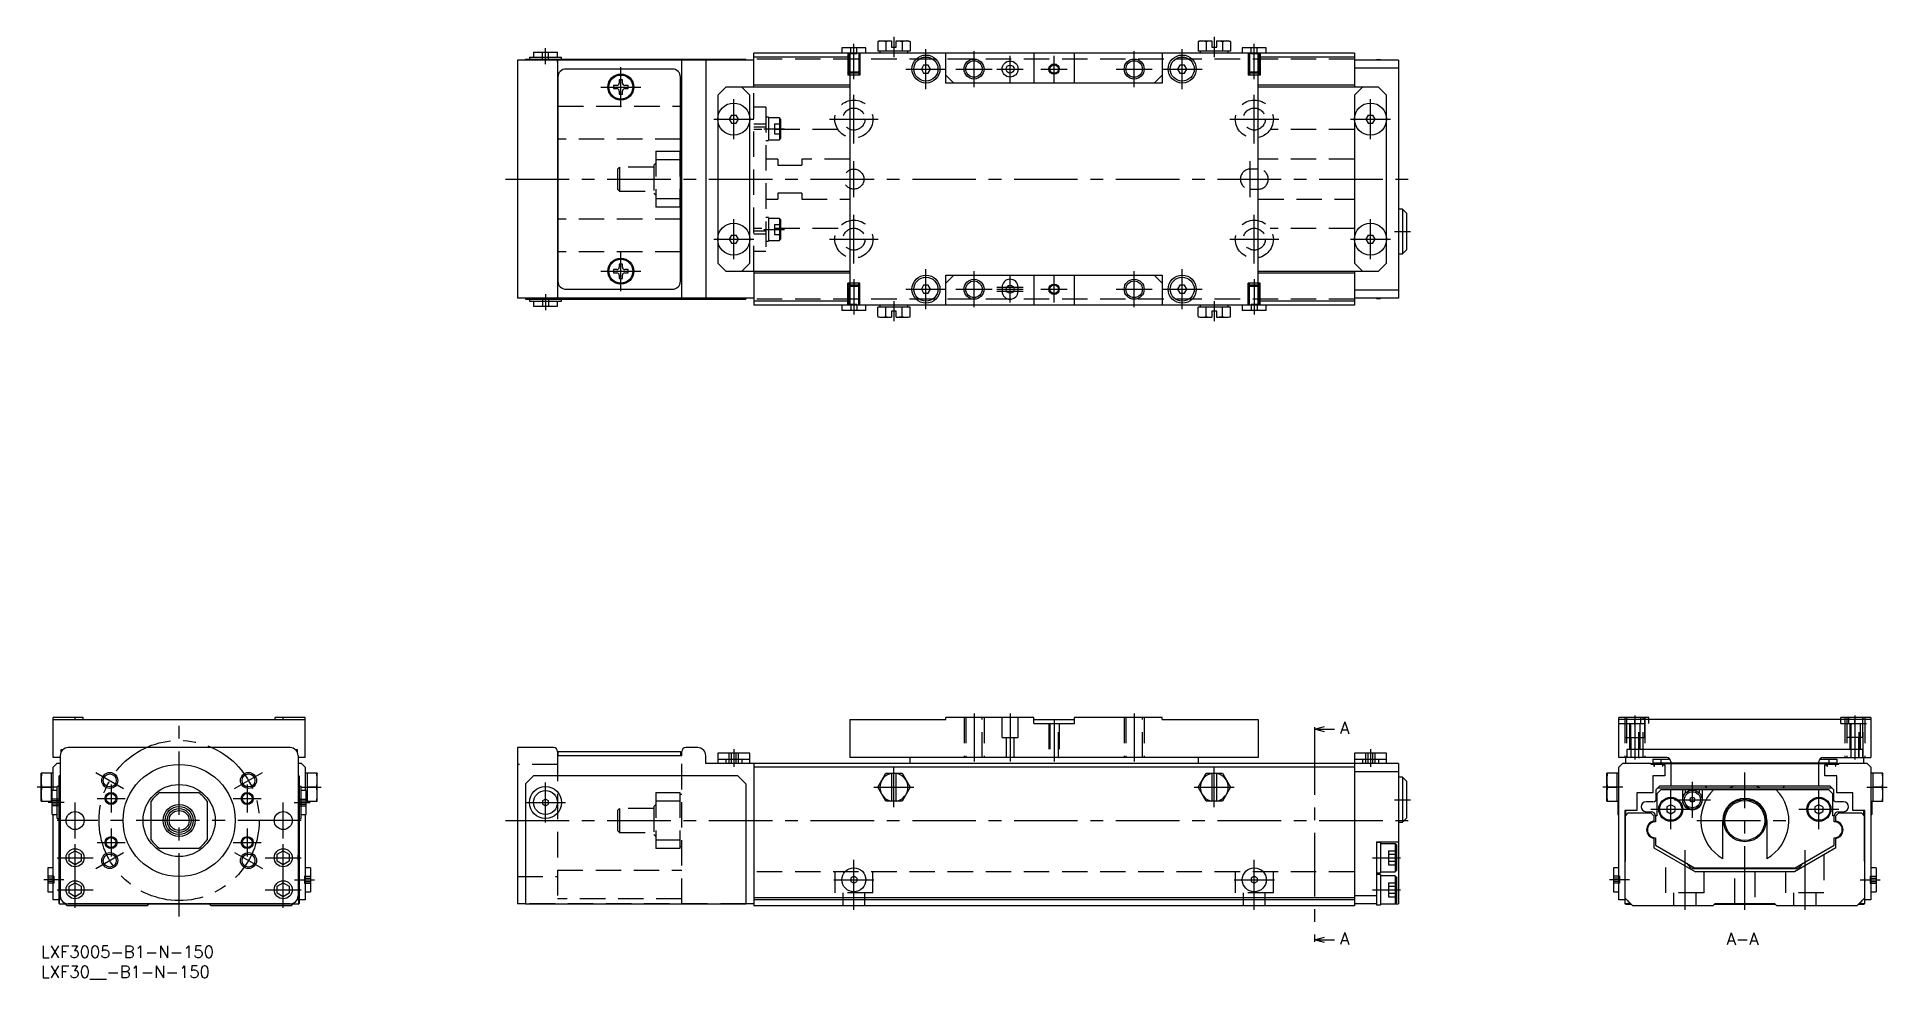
# Model space of a CAD drawing. Extents: x -1 to 461, y -8 to 227.
import ezdxf

# ---------------------------------------------------------------- set-up
doc = ezdxf.new("R2010")
doc.units = 0
doc.header["$LTSCALE"] = 0.5
doc.linetypes.add('CENTER', pattern=[50.8, 31.75, -6.35, 6.35, -6.35])
doc.linetypes.add('DASHED', pattern=[19.05, 12.7, -6.35])
for name, color, linetype in [('MSM_CENTER', 1, 'CENTER'), ('MSM_CONTINUOUS', 7, 'CONTINUOUS'), ('MSM_DASHED', 4, 'DASHED'), ('MSM_NARROW', 5, 'CONTINUOUS'), ('MSM_PART_NUMBER', 7, 'CONTINUOUS')]:
    doc.layers.add(name, color=color, linetype=linetype)
doc.styles.get("Standard").update_dxf_attribs({"font": 'txt.shx', "height": 1, "bigfont": 'bigfont.shx'})

# ---------------------------------------------------------------- blocks, each defined once
blk = doc.blocks.new('*U112')
at = {"layer": 'MSM_PART_NUMBER'}
blk.add_text('LXF3005-B1-N-150', height=3, dxfattribs=at).set_placement((0, -3))
blk = doc.blocks.new('*U113')
at = {"layer": 'MSM_PART_NUMBER'}
blk.add_text('LXF30__-B1-N-150', height=3, dxfattribs=at).set_placement((0, -8))

msp = doc.modelspace()

# ---------------------------------------------------------------- linework, layer by layer
at = {"layer": 'MSM_CENTER'}
for p, q in [((213, 227), (213, 222)), ((293, 227), (293, 222)), ((126, 220.2), (126, 224.25)), ((203, 216.5), (203, 225.31)), ((221, 214), (221, 224)), ((233, 214.5), (233, 223.5)), ((242, 215.7), (242, 222.3)), ((253, 215.7), (253, 222.3)), ((273, 214.5), (273, 223.5)), ((285, 214), (285, 224)), ((303, 216.5), (303, 225.31)), ((144.8, 209.5), (144.8, 219.5)), ((216, 219), (226, 219)), ((228.5, 219), (237.5, 219)), ((238.7, 219), (245.3, 219)), ((249.7, 219), (256.3, 219)), ((268.5, 219), (277.5, 219)), ((280, 219), (290, 219)), ((139.8, 214.5), (149.8, 214.5)), ((203, 200.41), (203, 212.59)), ((303, 200.41), (303, 212.59)), ((173, 201.5), (173, 211.5)), ((332, 201.5), (332, 211.5)), ((168, 206.5), (178, 206.5)), ((180.5, 204.06), (185.7, 204.06)), ((196.91, 206.5), (209.09, 206.5)), ((296.91, 206.5), (309.09, 206.5)), ((327, 206.5), (337, 206.5)), ((203, 187), (203, 196)), ((302, 187), (302, 196)), ((304, 187), (304, 196)), ((116, 191.5), (342, 191.5)), ((173, 171.5), (173, 181.5)), ((203, 170.41), (203, 182.59)), ((303, 170.41), (303, 182.59)), ((332, 171.5), (332, 181.5)), ((168, 176.5), (178, 176.5)), ((180.5, 178.94), (185.7, 178.94)), ((196.91, 176.5), (209.09, 176.5)), ((296.91, 176.5), (309.09, 176.5)), ((327, 176.5), (337, 176.5)), ((338, 178.4), (342, 178.4)), ((144.8, 163.5), (144.8, 173.5)), ((139.8, 168.5), (149.8, 168.5)), ((203, 166.5), (203, 157.69)), ((221, 159), (221, 169)), ((233, 159.5), (233, 168.5)), ((242, 160.7), (242, 167.3)), ((253, 160.7), (253, 167.3)), ((273, 159.5), (273, 168.5)), ((285, 159), (285, 169)), ((303, 166.5), (303, 157.69)), ((126, 162.8), (126, 158.75)), ((216, 164), (226, 164)), ((228.5, 164), (237.5, 164)), ((238.7, 164.5), (245.3, 164.5)), ((238.7, 164), (245.3, 164)), ((238.7, 163.5), (245.3, 163.5)), ((249.7, 164), (256.3, 164)), ((268.5, 164), (277.5, 164)), ((280, 164), (290, 164)), ((213, 161), (213, 156.01)), ((293, 161), (293, 156.01)), ((233, 58), (233, 46)), ((242, 58), (242, 46)), ((253, 56.5), (253, 46)), ((273, 58), (273, 46)), ((398, 57.5), (398, 46.5)), ((453, 57.5), (453, 46.5)), ((34.5, 7.3), (34.5, 55.3)), ((318, 53.6), (318, 2)), ((173, 49.1), (173, 44.7)), ((332, 49.1), (332, 44.7)), ((13.72, 43.3), (20.64, 39.3)), ((48.36, 39.3), (55.28, 43.3)), ((213, 34.6), (213, 44.6)), ((293, 34.6), (293, 44.6)), ((425.5, 9), (425.5, 43.3)), ((4, 39.6), (-1, 39.6)), ((17.5, 40.3), (17.5, 33.3)), ((51.5, 40.3), (51.5, 33.3)), ((65, 39.6), (70, 39.6)), ((126, 30.8), (126, 40.8)), ((208, 39.6), (218, 39.6)), ((288, 39.6), (298, 39.6)), ((395, 39.6), (390, 39.6)), ((407, 29.1), (407, 39.1)), ((412.4, 32), (412.4, 41)), ((444, 29.1), (444, 39.1)), ((456, 39.6), (461, 39.6)), ((5.75, 35.8), (1.75, 35.8)), ((8.5, 26.8), (8.5, 35.8)), ((14, 36.8), (21, 36.8)), ((48, 36.8), (55, 36.8)), ((60.5, 26.8), (60.5, 35.8)), ((63.25, 35.8), (67.25, 35.8)), ((121, 35.8), (131, 35.8)), ((338, 36.5), (342, 36.5)), ((402, 34.1), (412, 34.1)), ((407.9, 36.5), (416.9, 36.5)), ((439, 34.1), (449, 34.1)), ((65, 31.3), (4, 31.3)), ((17.5, 29.3), (17.5, 22.3)), ((51.5, 29.3), (51.5, 22.3)), ((116, 31.3), (342, 31.3)), ((413.5, 31.3), (437.5, 31.3)), ((8.5, 9.5), (8.5, 26.5)), ((13.72, 19.3), (20.64, 23.3)), ((14, 25.8), (21, 25.8)), ((48, 25.8), (55, 25.8)), ((48.36, 23.3), (55.28, 19.3)), ((60.5, 9.5), (60.5, 26.5)), ((410.5, 23.86), (410.5, 9)), ((440.5, 23.86), (440.5, 9)), ((4, 22), (13, 22)), ((56, 22), (65, 22)), ((203, 9), (203, 21.5)), ((303, 9), (303, 21.5)), ((332.5, 22), (339.5, 22)), ((5.7, 16.5), (0.7, 16.5)), ((4, 14), (13, 14)), ((56, 14), (65, 14)), ((63.3, 16.5), (68.3, 16.5)), ((198, 16.5), (208, 16.5)), ((298, 16.5), (308, 16.5)), ((332.5, 14), (339.5, 14)), ((396.7, 16.5), (391.7, 16.5)), ((454.3, 16.5), (459.3, 16.5))]:
    msp.add_line(p, q, dxfattribs=at)
msp.add_circle((34.5, 31.3), 20, dxfattribs=at)
at = {"layer": 'MSM_CONTINUOUS'}
for p, q in [((122, 221.95), (130, 221.95)), ((122, 221.95), (122, 221.45)), ((123, 223.25), (129, 223.25)), ((123, 223.25), (123, 221.95)), ((129, 221.95), (129, 223.25)), ((130, 221.45), (130, 221.95)), ((328, 223), (178, 223)), ((178, 214.5), (178, 223)), ((202, 222), (178, 222)), ((206, 224.3), (200, 224.3)), ((200, 224.3), (200, 223)), ((202, 223), (202, 160)), ((206, 223), (206, 224.3)), ((209.5, 226), (208.96, 225.85)), ((208.96, 225.85), (208.96, 223.5)), ((217.04, 223.5), (208.96, 223.5)), ((209.5, 226), (212.4, 226)), ((209.5, 223.5), (209.5, 223)), ((210.98, 225.85), (210.98, 223.5)), ((212.4, 226), (212.4, 224.5)), ((212.4, 224.5), (213.6, 224.5)), ((213.6, 226), (216.5, 226)), ((213.6, 224.5), (213.6, 226)), ((215.02, 225.85), (215.02, 223.5)), ((217.04, 225.85), (216.5, 226)), ((216.5, 223), (216.5, 223.5)), ((217.04, 225.85), (217.04, 223.5)), ((226, 215.5), (226, 223)), ((247.9, 223), (247.9, 215.5)), ((258.1, 215.5), (258.1, 223)), ((280, 223), (280, 215.5)), ((289.5, 226), (288.96, 225.85)), ((288.96, 225.85), (288.96, 223.5)), ((297.04, 223.5), (288.96, 223.5)), ((289.5, 226), (292.4, 226)), ((289.5, 223.5), (289.5, 223)), ((290.98, 225.85), (290.98, 223.5)), ((292.4, 226), (292.4, 224.5)), ((292.4, 224.5), (293.6, 224.5)), ((293.6, 226), (296.5, 226)), ((293.6, 224.5), (293.6, 226)), ((295.02, 225.85), (295.02, 223.5)), ((297.04, 225.85), (296.5, 226)), ((296.5, 223), (296.5, 223.5)), ((297.04, 225.85), (297.04, 223.5)), ((306, 224.3), (300, 224.3)), ((300, 224.3), (300, 223)), ((304, 160), (304, 223)), ((328, 222), (304, 222)), ((306, 223), (306, 224.3)), ((328, 223), (328, 214.5)), ((178, 221.2), (119, 221.2)), ((119, 221.2), (119, 161.8)), ((121, 221.2), (121, 221.45)), ((121, 221.45), (176, 221.45)), ((121, 221.35), (176, 221.35)), ((123, 221.35), (123, 221.45)), ((124.4, 221.35), (124.4, 221.2)), ((127.6, 221.2), (127.6, 221.35)), ((129, 221.2), (129, 161.8)), ((157.7, 219), (131.1, 219)), ((160, 161.8), (160, 221.2)), ((166, 221.25), (166, 161.75)), ((174, 221.35), (174, 221.45)), ((176, 221.2), (176, 221.45)), ((220.42, 220), (219.85, 219)), ((219.85, 219), (220.42, 218)), ((221.58, 220), (220.42, 220)), ((220.42, 218), (221.58, 218)), ((222.15, 219), (221.58, 220)), ((221.58, 218), (222.15, 219)), ((228, 215.5), (226, 217.5)), ((280, 217.5), (278, 215.5)), ((284.42, 220), (283.85, 219)), ((283.85, 219), (284.42, 218)), ((285.58, 220), (284.42, 220)), ((284.42, 218), (285.58, 218)), ((286.15, 219), (285.58, 220)), ((285.58, 218), (286.15, 219)), ((339, 221.2), (328, 221.2)), ((339, 219.2), (328, 219.2)), ((334.5, 221.3), (333.5, 221.3)), ((333.5, 221.3), (333.5, 221.2)), ((334.5, 221.3), (334.5, 221.2)), ((339, 221.2), (339, 161.8)), ((129.1, 217), (129.1, 166)), ((143, 214.9), (143, 214.1)), ((143.8, 214.9), (143, 214.9)), ((143, 214.1), (143.8, 214.1)), ((144.4, 216.3), (144.4, 215.5)), ((145.2, 216.3), (144.4, 216.3)), ((144.4, 213.5), (144.4, 212.7)), ((144.4, 212.7), (145.2, 212.7)), ((145.2, 215.5), (145.2, 216.3)), ((145.2, 212.7), (145.2, 213.5)), ((146.6, 214.9), (145.8, 214.9)), ((145.8, 214.1), (146.6, 214.1)), ((146.6, 214.1), (146.6, 214.9)), ((159.7, 166), (159.7, 217)), ((171, 214.5), (169, 212.5)), ((202, 214.5), (171, 214.5)), ((177, 212.5), (175, 214.5)), ((202, 215), (178, 215)), ((280, 215.5), (226, 215.5)), ((328, 215), (304, 215)), ((334, 214.5), (304, 214.5)), ((330, 214.5), (328, 212.5)), ((336, 212.5), (334, 214.5)), ((129, 209.7), (129.1, 209.7)), ((129, 209.7), (129.1, 209.7)), ((159.7, 209.7), (160, 209.7)), ((159.7, 209.7), (160, 209.7)), ((169, 212.5), (169, 170.5)), ((177, 170.5), (177, 212.5)), ((328, 212.5), (328, 170.5)), ((336, 170.5), (336, 212.5)), ((172.42, 207.5), (171.85, 206.5)), ((171.85, 206.5), (172.42, 205.5)), ((172.42, 207.5), (173.58, 207.5)), ((172.42, 205.5), (173.58, 205.5)), ((174.15, 206.5), (173.58, 207.5)), ((173.58, 205.5), (174.15, 206.5)), ((331.42, 207.5), (330.85, 206.5)), ((330.85, 206.5), (331.42, 205.5)), ((331.42, 207.5), (332.58, 207.5)), ((331.42, 205.5), (332.58, 205.5)), ((333.15, 206.5), (332.58, 207.5)), ((332.58, 205.5), (333.15, 206.5)), ((129.1, 201.5), (129, 201.5)), ((160, 201.5), (159.7, 201.5)), ((160, 198), (159.7, 198)), ((159.7, 185), (160, 185)), ((129.1, 181.5), (129, 181.5)), ((160, 181.5), (159.7, 181.5)), ((340, 184), (339, 184)), ((340, 184), (340, 172.8)), ((341, 183), (340, 184)), ((341, 183), (341, 173.8)), ((172.42, 177.5), (171.85, 176.5)), ((171.85, 176.5), (172.42, 175.5)), ((172.42, 177.5), (173.58, 177.5)), ((174.15, 176.5), (173.58, 177.5)), ((173.58, 175.5), (174.15, 176.5)), ((331.42, 177.5), (330.85, 176.5)), ((330.85, 176.5), (331.42, 175.5)), ((331.42, 177.5), (332.58, 177.5)), ((333.15, 176.5), (332.58, 177.5)), ((332.58, 175.5), (333.15, 176.5)), ((129.1, 173.3), (129, 173.3)), ((129.1, 173.3), (129, 173.3)), ((160, 173.3), (159.7, 173.3)), ((160, 173.3), (159.7, 173.3)), ((172.42, 175.5), (173.58, 175.5)), ((331.42, 175.5), (332.58, 175.5)), ((339, 172.8), (340, 172.8)), ((340, 172.8), (341, 173.8)), ((143, 168.9), (143, 168.1)), ((143.8, 168.9), (143, 168.9)), ((143, 168.1), (143.8, 168.1)), ((144.4, 170.3), (144.4, 169.5)), ((145.2, 170.3), (144.4, 170.3)), ((144.4, 167.5), (144.4, 166.7)), ((144.4, 166.7), (145.2, 166.7)), ((145.2, 169.5), (145.2, 170.3)), ((145.2, 166.7), (145.2, 167.5)), ((146.6, 168.9), (145.8, 168.9)), ((145.8, 168.1), (146.6, 168.1)), ((146.6, 168.1), (146.6, 168.9)), ((169, 170.5), (171, 168.5)), ((171, 168.5), (202, 168.5)), ((175, 168.5), (177, 170.5)), ((178, 168.5), (178, 160)), ((202, 168), (178, 168)), ((226, 160), (226, 167.5)), ((226, 167.5), (280, 167.5)), ((226, 165.5), (228, 167.5)), ((247.9, 167.5), (247.9, 160)), ((258.1, 160), (258.1, 167.5)), ((278, 167.5), (280, 165.5)), ((280, 167.5), (280, 160)), ((304, 168.5), (334, 168.5)), ((328, 168), (304, 168)), ((328, 170.5), (330, 168.5)), ((328, 168.5), (328, 160)), ((334, 168.5), (336, 170.5)), ((178, 161.8), (119, 161.8)), ((121, 161.8), (121, 161.55)), ((124.4, 161.8), (124.4, 161.65)), ((127.6, 161.65), (127.6, 161.8)), ((131.1, 164), (157.7, 164)), ((176, 161.8), (176, 161.55)), ((220.42, 165), (219.85, 164)), ((219.85, 164), (220.42, 163)), ((221.58, 165), (220.42, 165)), ((220.42, 163), (221.58, 163)), ((222.15, 164), (221.58, 165)), ((221.58, 163), (222.15, 164)), ((240, 164.5), (240, 163.5)), ((244, 163.5), (244, 164.5)), ((284.42, 165), (283.85, 164)), ((283.85, 164), (284.42, 163)), ((285.58, 165), (284.42, 165)), ((284.42, 163), (285.58, 163)), ((286.15, 164), (285.58, 165)), ((285.58, 163), (286.15, 164)), ((339, 163.8), (328, 163.8)), ((339, 161.8), (328, 161.8)), ((333.5, 161.8), (333.5, 161.7)), ((333.5, 161.7), (334.5, 161.7)), ((334.5, 161.8), (334.5, 161.7)), ((121, 161.65), (176, 161.65)), ((121, 161.55), (176, 161.55)), ((122, 161.55), (122, 161.05)), ((122, 161.05), (130, 161.05)), ((123, 161.65), (123, 161.55)), ((123, 161.05), (123, 159.75)), ((123, 159.75), (129, 159.75)), ((129, 159.75), (129, 161.05)), ((130, 161.05), (130, 161.55)), ((174, 161.65), (174, 161.55)), ((202, 161), (178, 161)), ((328, 160), (178, 160)), ((200, 160), (200, 158.7)), ((206, 158.7), (200, 158.7)), ((206, 158.7), (206, 160)), ((208.96, 157.15), (208.96, 159.5)), ((217.04, 159.5), (208.96, 159.5)), ((208.96, 157.15), (209.5, 157)), ((209.5, 160), (209.5, 159.5)), ((210.98, 157.15), (210.98, 159.5)), ((213.6, 158.5), (212.4, 158.5)), ((212.4, 158.5), (212.4, 157)), ((213.6, 157), (213.6, 158.5)), ((215.02, 157.15), (215.02, 159.5)), ((216.5, 159.5), (216.5, 160)), ((216.5, 157), (217.04, 157.15)), ((217.04, 157.15), (217.04, 159.5)), ((288.96, 157.15), (288.96, 159.5)), ((297.04, 159.5), (288.96, 159.5)), ((288.96, 157.15), (289.5, 157)), ((289.5, 160), (289.5, 159.5)), ((290.98, 157.15), (290.98, 159.5)), ((293.6, 158.5), (292.4, 158.5)), ((292.4, 158.5), (292.4, 157)), ((293.6, 157), (293.6, 158.5)), ((295.02, 157.15), (295.02, 159.5)), ((296.5, 159.5), (296.5, 160)), ((296.5, 157), (297.04, 157.15)), ((297.04, 157.15), (297.04, 159.5)), ((300, 160), (300, 158.7)), ((306, 158.7), (300, 158.7)), ((328, 161), (304, 161)), ((306, 158.7), (306, 160)), ((209.5, 157), (212.4, 157)), ((213.6, 157), (216.5, 157)), ((289.5, 157), (292.4, 157)), ((293.6, 157), (296.5, 157)), ((3, 47), (3, 57)), ((10.5, 57), (3, 57)), ((3, 56.5), (66, 56.5)), ((8.5, 56.5), (8.5, 57)), ((10.5, 56.5), (10.5, 57)), ((66, 57), (58.5, 57)), ((58.5, 56.5), (58.5, 57)), ((60.5, 56.5), (60.5, 57)), ((66, 47), (66, 57)), ((202, 56.5), (226, 56.5)), ((202, 56.5), (202, 47)), ((247.9, 57), (226, 57)), ((226, 56.5), (226, 57)), ((247.9, 55.5), (247.9, 57)), ((247.9, 56.5), (258.1, 56.5)), ((247.9, 55.5), (258.1, 55.5)), ((258.1, 55.5), (258.1, 57)), ((280, 57), (258.1, 57)), ((280, 56.5), (280, 57)), ((280, 56.5), (304, 56.5)), ((304, 56.5), (304, 47)), ((401.5, 57), (394, 57)), ((394, 47), (394, 57)), ((457, 56.5), (394, 56.5)), ((399.5, 56.5), (399.5, 57)), ((401.5, 56.5), (401.5, 57)), ((457, 57), (449.5, 57)), ((449.5, 56.5), (449.5, 57)), ((451.5, 56.5), (451.5, 57)), ((457, 57), (457, 47)), ((318, 54.1), (320.5, 54.77)), ((318, 54.6), (318, 53.6)), ((318, 54.1), (323, 54.1)), ((320.5, 53.43), (318, 54.1)), ((4.8, 47), (3, 47)), ((4.8, 47.5), (4.8, 12.5)), ((5, 49), (5.48, 49)), ((5, 48.37), (5, 49)), ((62.2, 49.5), (6.8, 49.5)), ((63.52, 49), (64, 49)), ((64, 49), (64, 48.37)), ((64.2, 47.5), (64.2, 12.5)), ((66, 47), (64.2, 47)), ((128, 49.5), (119, 49.5)), ((119, 49.5), (119, 10.5)), ((129, 48.5), (129, 47.5)), ((129, 47.5), (160, 47.5)), ((129.1, 48.5), (129.1, 47.5)), ((129.1, 48.5), (159.7, 48.5)), ((159.7, 48.5), (159.7, 47.5)), ((160, 47.5), (160, 48.5)), ((164, 49.5), (161, 49.5)), ((166, 45.5), (166, 47.5)), ((169, 48.1), (169, 45.5)), ((177, 48.1), (169, 48.1)), ((169, 46.6), (177, 46.6)), ((171, 46.6), (171, 45.5)), ((175, 46.6), (175, 45.6)), ((177, 45.6), (177, 48.1)), ((304, 47), (202, 47)), ((217, 47), (217, 45.6)), ((289, 47), (289, 45.6)), ((336, 48.1), (328, 48.1)), ((328, 48.1), (328, 10)), ((328, 46.6), (336, 46.6)), ((330, 46.6), (330, 45.6)), ((334, 46.6), (334, 45.5)), ((336, 45.5), (336, 48.1)), ((406, 47), (394, 47)), ((395.8, 45.6), (395.8, 47)), ((455, 49), (396, 49)), ((396, 49), (396, 47)), ((402.5, 46.6), (406.8, 46.6)), ((402.5, 46.6), (402.5, 45.5)), ((404.5, 46.6), (404.5, 45.6)), ((406.5, 46.87), (406.5, 46.6)), ((444.2, 46.6), (448.5, 46.6)), ((444.5, 46.6), (444.5, 46.87)), ((445, 47), (457, 47)), ((446.5, 46.6), (446.5, 45.6)), ((448.5, 46.6), (448.5, 45.5)), ((455, 47), (455, 49)), ((455.2, 45.6), (455.2, 47)), ((0, 43.05), (0.01, 43.1)), ((0, 36.15), (0, 43.05)), ((3, 43.1), (0.01, 43.1)), ((2.5, 43.1), (2.5, 36.1)), ((3, 44.6), (4, 45.6)), ((3, 38.8), (3, 44.6)), ((4, 45.6), (4.8, 45.6)), ((4.55, 10.6), (4.55, 42.45)), ((4.65, 42.45), (4.55, 42.45)), ((4.65, 10.6), (4.65, 42.45)), ((64.2, 45.6), (65, 45.6)), ((64.35, 10.6), (64.35, 42.45)), ((64.35, 42.45), (64.45, 42.45)), ((64.45, 42.45), (64.45, 10.6)), ((65, 45.6), (66, 44.6)), ((66, 44.6), (66, 38.8)), ((68.99, 43.1), (66, 43.1)), ((66.5, 43.1), (66.5, 36.1)), ((68.99, 43.1), (69, 43.05)), ((69, 36.15), (69, 43.05)), ((121, 40.45), (123, 42.45)), ((174, 42.45), (123, 42.45)), ((178, 45.5), (166, 45.5)), ((169, 45.6), (336, 45.6)), ((174, 42.45), (176, 40.45)), ((178, 45.6), (178, 10)), ((328, 44.6), (178, 44.6)), ((208.96, 39.6), (210.98, 43.1)), ((210.98, 43.1), (215.02, 43.1)), ((212.4, 43.1), (212.4, 36.1)), ((213.6, 36.1), (213.6, 43.1)), ((215.02, 43.1), (217.04, 39.6)), ((288.96, 39.6), (290.98, 43.1)), ((290.98, 43.1), (295.02, 43.1)), ((292.4, 43.1), (292.4, 36.1)), ((293.6, 36.1), (293.6, 43.1)), ((295.02, 43.1), (297.04, 39.6)), ((339, 45.5), (328, 45.5)), ((339, 43.5), (328, 43.5)), ((339, 45.5), (339, 10.5)), ((340, 42.1), (339, 42.1)), ((341, 41.1), (340, 42.1)), ((340, 42.1), (340, 30.9)), ((391, 43.05), (391.01, 43.1)), ((391, 36.15), (391, 43.05)), ((394, 43.1), (391.01, 43.1)), ((393.5, 43.1), (393.5, 36.1)), ((394, 44.6), (395, 45.6)), ((394, 11.5), (394, 44.6)), ((395, 45.6), (402, 45.6)), ((402, 45.6), (402, 45.4)), ((402, 45.5), (449, 45.5)), ((402, 45.4), (402.8, 45.4)), ((448.5, 45.6), (402.5, 45.6)), ((402.5, 42.5), (402.5, 38.2)), ((405.5, 42.5), (402.5, 42.5)), ((402.8, 45.4), (402.8, 44.85)), ((402.8, 44.85), (402.9, 44.85)), ((402.9, 44.85), (402.9, 45.35)), ((402.9, 45.35), (404.9, 45.35)), ((404.9, 45.35), (404.9, 44.85)), ((404.9, 44.85), (405, 44.85)), ((405, 45.2), (405.5, 45.2)), ((405, 44.85), (405, 45.2)), ((405.5, 45.2), (405.5, 42.5)), ((407, 46), (407, 45.6)), ((407, 45.5), (407, 40)), ((444, 45.6), (444, 46)), ((444, 40), (444, 45.5)), ((445.5, 45.2), (446, 45.2)), ((445.5, 42.5), (445.5, 45.2)), ((448.5, 42.5), (445.5, 42.5)), ((446, 45.2), (446, 44.85)), ((446, 44.85), (446.1, 44.85)), ((446.1, 45.35), (448.1, 45.35)), ((446.1, 44.85), (446.1, 45.35)), ((448.1, 45.35), (448.1, 44.85)), ((448.1, 44.85), (448.2, 44.85)), ((448.2, 45.4), (449, 45.4)), ((448.2, 44.85), (448.2, 45.4)), ((448.5, 38.2), (448.5, 42.5)), ((449, 45.6), (456, 45.6)), ((449, 45.4), (449, 45.6)), ((456, 45.6), (457, 44.6)), ((457, 44.6), (457, 11.5)), ((459.99, 43.1), (457, 43.1)), ((457.5, 43.1), (457.5, 36.1)), ((459.99, 43.1), (460, 43.05)), ((460, 36.15), (460, 43.05)), ((0.15, 39.6), (2.5, 39.6)), ((4.05, 38.8), (2.75, 38.8)), ((2.75, 32.8), (2.75, 38.8)), ((4.55, 39.8), (4.05, 39.8)), ((4.05, 31.8), (4.05, 39.8)), ((4.65, 40.45), (4.55, 40.45)), ((4.8, 37.4), (4.65, 37.4)), ((29.68, 38.3), (39.32, 38.3)), ((64.35, 37.4), (64.2, 37.4)), ((64.35, 40.45), (64.45, 40.45)), ((64.95, 39.8), (64.45, 39.8)), ((64.95, 31.8), (64.95, 39.8)), ((66.25, 38.8), (64.95, 38.8)), ((66.25, 32.8), (66.25, 38.8)), ((68.85, 39.6), (66.5, 39.6)), ((121, 40.45), (121, 10.4)), ((176, 40.45), (176, 10.4)), ((210.98, 36.1), (208.96, 39.6)), ((217.04, 39.6), (215.02, 36.1)), ((290.98, 36.1), (288.96, 39.6)), ((297.04, 39.6), (295.02, 36.1)), ((341, 41.1), (341, 31.9)), ((391.15, 39.6), (393.5, 39.6)), ((398.5, 38.2), (398.5, 33.8)), ((402.5, 38.2), (398.5, 38.2)), ((404.25, 40), (403.25, 39)), ((403.25, 39), (403.25, 36.29)), ((404.55, 39), (403.55, 38)), ((403.55, 38), (403.55, 32.5)), ((403.75, 39.5), (447.25, 39.5)), ((404.25, 40), (446.75, 40)), ((446.45, 39), (404.55, 39)), ((409.9, 39), (409.9, 36.5)), ((410.7, 38.19), (410.7, 39)), ((414.1, 39), (414.1, 38.19)), ((414.9, 36.5), (414.9, 39)), ((416, 39.5), (415.5, 40)), ((435.5, 40), (435, 39.5)), ((447.45, 38), (446.45, 39)), ((447.75, 39), (446.75, 40)), ((447.45, 32.5), (447.45, 38)), ((447.75, 36.29), (447.75, 39)), ((452.5, 38.2), (448.5, 38.2)), ((452.5, 33.8), (452.5, 38.2)), ((459.85, 39.6), (457.5, 39.6)), ((0.01, 36.1), (0, 36.15)), ((0.01, 36.1), (2.75, 36.1)), ((2.75, 32.8), (4.05, 32.8)), ((3, 11.5), (3, 32.8)), ((4.65, 34.2), (4.8, 34.2)), ((4.8, 33.8), (4.65, 33.8)), ((4.7, 32.5), (4.8, 32.6)), ((4.7, 21.2), (4.7, 32.5)), ((27.5, 26.48), (27.5, 36.12)), ((41.5, 36.12), (41.5, 26.48)), ((64.2, 34.2), (64.35, 34.2)), ((64.35, 33.8), (64.2, 33.8)), ((64.2, 32.6), (64.3, 32.5)), ((64.3, 32.5), (64.3, 21.2)), ((64.95, 32.8), (66.25, 32.8)), ((66, 32.8), (66, 11.5)), ((66.25, 36.1), (68.99, 36.1)), ((69, 36.15), (68.99, 36.1)), ((126, 36.67), (125.25, 36.23)), ((125.25, 36.23), (125.25, 35.37)), ((125.25, 35.37), (126, 34.93)), ((126.75, 36.23), (126, 36.67)), ((126, 34.93), (126.75, 35.37)), ((126.75, 35.37), (126.75, 36.23)), ((215.02, 36.1), (210.98, 36.1)), ((295.02, 36.1), (290.98, 36.1)), ((391.01, 36.1), (391, 36.15)), ((391.01, 36.1), (394, 36.1)), ((393.75, 36.1), (393.75, 32.8)), ((393.75, 32.8), (394, 32.8)), ((395.5, 33.8), (395.5, 11.5)), ((398.5, 33.8), (395.5, 33.8)), ((395.55, 33.8), (395.55, 21.05)), ((395.65, 21.15), (395.65, 33.8)), ((395.7, 32.5), (396.4, 33.2)), ((395.7, 21.2), (395.7, 32.5)), ((395.8, 32.6), (395.8, 33.8)), ((396.4, 33.2), (402.05, 33.2)), ((402.55, 36), (400.85, 36)), ((400.85, 33.5), (402.16, 33.5)), ((402.05, 33.2), (402.75, 32.5)), ((402.75, 32.5), (402.75, 31.16)), ((403.55, 32.5), (403.16, 32.5)), ((403.16, 32.5), (403.16, 31)), ((407, 35.25), (406, 34.68)), ((406, 34.68), (406, 33.52)), ((406, 33.52), (407, 32.95)), ((408, 34.68), (407, 35.25)), ((407, 32.95), (408, 33.52)), ((408, 34.68), (408, 33.52)), ((444, 35.25), (443, 34.68)), ((443, 34.68), (443, 33.52)), ((443, 33.52), (444, 32.95)), ((445, 34.68), (444, 35.25)), ((444, 32.95), (445, 33.52)), ((445, 34.68), (445, 33.52)), ((447.84, 32.5), (447.45, 32.5)), ((447.84, 31), (447.84, 32.5)), ((448.25, 32.5), (448.95, 33.2)), ((448.25, 31.16), (448.25, 32.5)), ((450.15, 36), (448.45, 36)), ((448.84, 33.5), (450.15, 33.5)), ((448.95, 33.2), (454.6, 33.2)), ((455.5, 33.8), (452.5, 33.8)), ((454.6, 33.2), (455.3, 32.5)), ((455.2, 32.6), (455.2, 33.8)), ((455.3, 32.5), (455.3, 21.2)), ((455.35, 33.8), (455.35, 21.15)), ((455.45, 21.05), (455.45, 33.8)), ((455.5, 11.5), (455.5, 33.8)), ((457, 36.1), (459.99, 36.1)), ((457, 32.8), (457.25, 32.8)), ((457.25, 36.1), (457.25, 32.8)), ((460, 36.15), (459.99, 36.1)), ((4.05, 31.8), (4.55, 31.8)), ((4.5, 31.8), (4.5, 11.5)), ((64.45, 31.8), (64.95, 31.8)), ((64.5, 11.5), (64.5, 31.8)), ((339, 30.9), (340, 30.9)), ((340, 30.9), (341, 31.9)), ((395.5, 31.8), (395.55, 31.8)), ((420, 21.77), (420, 31.3)), ((431, 31.3), (431, 21.77)), ((455.45, 31.8), (455.5, 31.8)), ((7, 22.87), (8.5, 23.73)), ((8.5, 23.73), (10, 22.87)), ((39.32, 24.3), (29.68, 24.3)), ((59, 22.87), (60.5, 23.73)), ((60.5, 23.73), (62, 22.87)), ((333.5, 26), (339, 26)), ((333.5, 26), (333.5, 10.2)), ((334.5, 25.8), (333.5, 25.8)), ((334.5, 25.8), (334.5, 18.2)), ((338.19, 25.5), (334.5, 25.5)), ((338.5, 25.19), (338.19, 25.5)), ((338.19, 25.5), (338.19, 18.5)), ((338.5, 25.19), (338.5, 18.81)), ((402.75, 26.84), (402.75, 24.5)), ((402.75, 24.5), (413.14, 18.5)), ((403.16, 27), (403.16, 25.16)), ((403.16, 25.16), (412.96, 19.5)), ((448.25, 24.5), (437.86, 18.5)), ((438.03, 19.5), (447.84, 25.16)), ((447.84, 25.16), (447.84, 27)), ((448.25, 24.5), (448.25, 26.84)), ((3, 19.5), (1.7, 19.5)), ((1.7, 19.5), (1.7, 13.5)), ((4.5, 21), (4.55, 21.05)), ((4.65, 21.15), (4.7, 21.2)), ((7, 21.13), (7, 22.87)), ((8.5, 20.27), (7, 21.13)), ((10, 21.13), (8.5, 20.27)), ((10, 22.87), (10, 21.13)), ((59, 21.13), (59, 22.87)), ((60.5, 20.27), (59, 21.13)), ((62, 21.13), (60.5, 20.27)), ((62, 22.87), (62, 21.13)), ((64.3, 21.2), (64.35, 21.15)), ((64.45, 21.05), (64.5, 21)), ((67.3, 19.5), (66, 19.5)), ((67.3, 19.5), (67.3, 13.5)), ((334.5, 18.5), (338.19, 18.5)), ((338.19, 18.5), (338.5, 18.81)), ((394, 19.5), (392.7, 19.5)), ((392.7, 19.5), (392.7, 13.5)), ((395.5, 21), (395.7, 21.2)), ((411.78, 19.65), (412.54, 19.3)), ((412.54, 19.3), (438.46, 19.3)), ((412.96, 19.5), (438.03, 19.5)), ((437.86, 18.5), (413.14, 18.5)), ((438.46, 19.3), (439.22, 19.65)), ((455.3, 21.2), (455.5, 21)), ((458.3, 19.5), (457, 19.5)), ((458.3, 19.5), (458.3, 13.5)), ((7, 14.87), (8.5, 15.73)), ((7, 13.13), (7, 14.87)), ((8.5, 15.73), (10, 14.87)), ((10, 14.87), (10, 13.13)), ((59, 14.87), (60.5, 15.73)), ((59, 13.13), (59, 14.87)), ((60.5, 15.73), (62, 14.87)), ((62, 14.87), (62, 13.13)), ((203, 17.37), (202.25, 16.93)), ((202.25, 16.93), (202.25, 16.07)), ((202.25, 16.07), (203, 15.63)), ((203.75, 16.93), (203, 17.37)), ((203, 15.63), (203.75, 16.07)), ((203.75, 16.93), (203.75, 16.07)), ((303, 17.37), (302.25, 16.93)), ((302.25, 16.93), (302.25, 16.07)), ((302.25, 16.07), (303, 15.63)), ((303.75, 16.93), (303, 17.37)), ((303, 15.63), (303.75, 16.07)), ((303.75, 16.93), (303.75, 16.07)), ((333.5, 18.2), (334.5, 18.2)), ((334.5, 17.8), (333.5, 17.8)), ((334.5, 17.8), (334.5, 10.2)), ((338.19, 17.5), (334.5, 17.5)), ((338.5, 17.19), (338.19, 17.5)), ((338.19, 17.5), (338.19, 10.5)), ((338.5, 17.19), (338.5, 10.81)), ((1.7, 13.5), (3, 13.5)), ((4.5, 11.5), (3, 11.5)), ((4.55, 11.95), (4.5, 12)), ((5.2, 11.3), (4.65, 11.85)), ((4.75, 10.5), (64.25, 10.5)), ((64.25, 10.4), (4.75, 10.4)), ((6, 10.5), (5.6, 10.9)), ((6.5, 10), (6.1, 10.4)), ((26.5, 10), (6.5, 10)), ((62.2, 10.5), (6.8, 10.5)), ((8.5, 12.27), (7, 13.13)), ((10, 13.13), (8.5, 12.27)), ((26.9, 10.4), (26.5, 10)), ((42.5, 10), (42.1, 10.4)), ((62.5, 10), (42.5, 10)), ((60.5, 12.27), (59, 13.13)), ((62, 13.13), (60.5, 12.27)), ((62.9, 10.4), (62.5, 10)), ((63.4, 10.9), (63, 10.5)), ((64.35, 11.85), (63.8, 11.3)), ((64.5, 12), (64.45, 11.95)), ((66, 11.5), (64.5, 11.5)), ((66, 13.5), (67.3, 13.5)), ((121, 10.5), (119, 10.5)), ((176, 10.4), (121, 10.4)), ((178, 10.5), (176, 10.5)), ((328, 12), (178, 12)), ((328, 11.5), (178, 11.5)), ((328, 10), (178, 10)), ((333.5, 12.5), (328, 12.5)), ((333.5, 10.5), (328, 10.5)), ((333.5, 10.2), (334.5, 10.2)), ((334.5, 10.5), (339, 10.5)), ((338.19, 10.5), (338.5, 10.81)), ((392.7, 13.5), (394, 13.5)), ((395.5, 11.5), (394, 11.5)), ((397.5, 10), (395.5, 12)), ((395.55, 11.95), (395.55, 10.6)), ((395.65, 10.6), (395.65, 11.85)), ((397, 10.5), (395.75, 10.5)), ((395.75, 10.4), (397.1, 10.4)), ((417.5, 10), (397.5, 10)), ((418, 10.5), (417.5, 10)), ((417.9, 10.4), (433.1, 10.4)), ((433, 10.5), (418, 10.5)), ((433.5, 10), (433, 10.5)), ((453.5, 10), (433.5, 10)), ((455.5, 12), (453.5, 10)), ((453.9, 10.4), (455.25, 10.4)), ((455.25, 10.5), (454, 10.5)), ((455.35, 11.85), (455.35, 10.6)), ((455.45, 10.6), (455.45, 11.95)), ((457, 11.5), (455.5, 11.5)), ((457, 13.5), (458.3, 13.5)), ((318, 1.5), (320.5, 2.17)), ((318, 2), (318, 1)), ((318, 1.5), (323, 1.5)), ((320.5, 0.83), (318, 1.5))]:
    msp.add_line(p, q, dxfattribs=at)
for centre, radius in [((221, 219), 3.5), ((221, 219), 3), ((285, 219), 3.5), ((285, 219), 3), ((144.8, 214.5), 3.25), ((144.8, 214.5), 3), ((233, 219), 2.07), ((242, 219), 2), ((242, 219), 1), ((253, 219), 1.06), ((273, 219), 2.07), ((173, 206.5), 4), ((332, 206.5), 4), ((173, 176.5), 4), ((332, 176.5), 4), ((144.8, 168.5), 3.25), ((144.8, 168.5), 3), ((221, 164), 3.5), ((221, 164), 3), ((285, 164), 3.5), ((285, 164), 3), ((233, 164), 2.07), ((242, 164), 1), ((253, 164), 1.06), ((273, 164), 2.07), ((17.18, 41.3), 1.62), ((34.5, 31.3), 14), ((51.82, 41.3), 1.62), ((17.5, 36.8), 1.23), ((34.5, 31.3), 9), ((51.5, 36.8), 1.23), ((126, 35.8), 4), ((126, 35.8), 3), ((407, 34.1), 3), ((412.4, 36.5), 2.4), ((412.4, 36.5), 2), ((412.4, 36.5), 0.6), ((444, 34.1), 3), ((8.5, 31.3), 2.25), ((34.5, 31.3), 4), ((34.5, 31.3), 3.5), ((34.5, 31.3), 3), ((34.5, 31.3), 2.5), ((60.5, 31.3), 2.25), ((407, 34.1), 2.75), ((425.5, 31.3), 5.3), ((425.5, 31.3), 5), ((444, 34.1), 2.75), ((8.5, 22), 2.25), ((17.5, 25.8), 1.23), ((51.5, 25.8), 1.23), ((60.5, 22), 2.25), ((17.18, 21.3), 1.62), ((51.82, 21.3), 1.62), ((203, 16.5), 3), ((303, 16.5), 3), ((8.5, 14), 2.25), ((60.5, 14), 2.25)]:
    msp.add_circle(centre, radius, dxfattribs=at)
for centre, radius, start, end in [((210.01, 222.14), 3.86, 90.5738, 105.7691), ((209.93, 222.14), 3.86, 74.2277, 89.4294), ((213.21, 209.49), 16.52, 92.8088, 97.7596), ((212.82, 209.83), 16.17, 82.1877, 87.2439), ((216.07, 222.14), 3.86, 90.5738, 105.7691), ((215.99, 222.14), 3.86, 74.2277, 89.4294), ((290.01, 222.14), 3.86, 90.5738, 105.7691), ((289.93, 222.14), 3.86, 74.2277, 89.4294), ((293.21, 209.49), 16.52, 92.8088, 97.7596), ((292.82, 209.83), 16.17, 82.1877, 87.2439), ((296.07, 222.14), 3.86, 90.5738, 105.7691), ((295.99, 222.14), 3.86, 74.2277, 89.4294), ((128.41, 220.95), 0.59, 335.2344, 357.8086), ((131.1, 217), 2, 90, 180), ((157.7, 217), 2, 0, 90), ((143.8, 215.5), 0.6, 270, 0), ((143.8, 213.5), 0.6, 360, 90), ((145.8, 215.5), 0.6, 180, 270), ((145.8, 213.5), 0.6, 90, 180), ((143.8, 169.5), 0.6, 270, 0), ((143.8, 167.5), 0.6, 360, 90), ((145.8, 169.5), 0.6, 180, 270), ((145.8, 167.5), 0.6, 90, 180), ((242, 164.5), 2, 360, 180), ((131.1, 166), 2, 180, 270), ((157.7, 166), 2, 270, 0), ((242, 163.5), 2, 180, 0), ((210.01, 160.86), 3.86, 254.2309, 269.4262), ((209.93, 160.86), 3.86, 270.5706, 285.7723), ((213.21, 173.51), 16.52, 262.2404, 267.1912), ((212.82, 173.17), 16.17, 272.7561, 277.8123), ((216.07, 160.86), 3.86, 254.2309, 269.4262), ((215.99, 160.86), 3.86, 270.5706, 285.7723), ((290.01, 160.86), 3.86, 254.2309, 269.4262), ((289.93, 160.86), 3.86, 270.5706, 285.7723), ((293.21, 173.51), 16.52, 262.2404, 267.1912), ((292.82, 173.17), 16.17, 272.7561, 277.8123), ((296.07, 160.86), 3.86, 254.2309, 269.4262), ((295.99, 160.86), 3.86, 270.5706, 285.7723), ((6.8, 47.5), 2, 90, 180), ((62.2, 47.5), 2, 0, 90), ((128, 48.5), 1, 0, 90), ((161, 48.5), 1, 90, 180), ((164, 47.5), 2, 0, 90), ((406, 46), 1, 0, 90), ((445, 46), 1, 90, 180), ((11.31, 41.29), 11.31, 170.8086, 179.713), ((57.69, 41.29), 11.31, 0.287, 9.1914), ((213, 39.6), 3.5, 99.8709, 260.1291), ((213, 39.6), 3.5, 279.8709, 80.1291), ((293, 39.6), 3.5, 99.8709, 260.1291), ((293, 39.6), 3.5, 279.8709, 80.1291), ((402.31, 41.29), 11.31, 170.8086, 179.713), ((448.69, 41.29), 11.31, 0.287, 9.1914), ((11.31, 41.41), 11.31, 180.2886, 189.1898), ((11.31, 37.79), 11.31, 170.8086, 179.713), ((11.31, 37.91), 11.31, 180.2886, 189.1898), ((34.5, 31.3), 8.5, 124.5603, 145.4397), ((34.5, 31.3), 8.5, 34.5603, 55.4397), ((57.69, 41.41), 11.31, 350.8102, 359.7114), ((57.69, 37.79), 11.31, 0.287, 9.1914), ((57.69, 37.91), 11.31, 350.8102, 359.7114), ((402.31, 41.41), 11.31, 180.2886, 189.1898), ((402.31, 37.79), 11.31, 170.8086, 179.713), ((402.31, 37.91), 11.31, 180.2886, 189.1898), ((402.55, 37), 1, 270, 0), ((425.5, 31.3), 11, 135.573, 240), ((412.94, 38.55), 2.95, 28.8538, 29.4409), ((425.5, 31.3), 9, 104.8351, 114.3406), ((425.5, 31.3), 9, 65.6594, 75.1649), ((425.5, 31.3), 11, 300, 44.427), ((438.06, 38.55), 2.95, 150.5591, 151.1462), ((448.45, 37), 1, 180, 270), ((448.69, 41.41), 11.31, 350.8102, 359.7114), ((448.69, 37.79), 11.31, 0.287, 9.1914), ((448.69, 37.91), 11.31, 350.8102, 359.7114), ((400.85, 34.75), 1.25, 90, 270), ((402.16, 32.5), 1, 360, 90), ((412.4, 36.5), 2.5, 180, 360), ((425.5, 31.3), 5.5, 0, 180), ((448.84, 32.5), 1, 90, 180), ((450.15, 34.75), 1.25, 270, 90), ((403.16, 29), 2.2, 100.7406, 259.2594), ((403.16, 29), 2, 90, 270), ((447.84, 29), 2, 270, 90), ((447.84, 29), 2.2, 280.7406, 79.2594), ((34.5, 31.3), 8.5, 214.5603, 235.4397), ((34.5, 31.3), 8.5, 304.5603, 325.4397), ((8.5, 22), 3.75, 170.6332, 189.3668), ((60.5, 22), 3.75, 350.6332, 9.3668), ((425.5, 31.3), 18, 216.337, 220.3155), ((425.5, 31.3), 18, 319.6845, 323.663), ((4.2, 16.5), 0.5, 45.573, 53.1301), ((4.2, 16.5), 0.5, 306.8699, 314.427), ((4.2, 16.5), 0.5, 334.1581, 25.8419), ((455.8, 16.5), 0.502, 127.162, 232.838), ((4.75, 10.6), 0.2, 180, 270), ((4.75, 10.6), 0.1, 180, 270), ((6.8, 12.5), 2, 180, 270), ((62.2, 12.5), 2, 270, 0), ((64.25, 10.6), 0.1, 270, 0), ((64.25, 10.6), 0.2, 270, 360), ((395.75, 10.6), 0.2, 180, 270), ((395.75, 10.6), 0.1, 180, 270), ((397.8, 12.5), 2, 216.8699, 233.1301), ((453.2, 12.5), 2, 306.8699, 323.1301), ((455.25, 10.6), 0.1, 270, 360), ((455.25, 10.6), 0.2, 270, 360)]:
    msp.add_arc(centre, radius, start, end, dxfattribs=at)
at = {"layer": 'MSM_DASHED'}
for p, q in [((125.25, 221.45), (125.25, 223.25)), ((126, 221.45), (126, 223.25)), ((126.75, 221.45), (126.75, 223.25)), ((201.5, 223), (201.5, 217.5)), ((201.77, 223), (201.77, 217.5)), ((202.25, 222.8), (202.25, 224.3)), ((203.75, 222.8), (202.25, 222.8)), ((203, 222.8), (203, 224.3)), ((203.75, 222.8), (203.75, 224.3)), ((204.23, 223), (204.23, 217.5)), ((204.5, 223), (204.5, 217.5)), ((301.5, 223), (301.5, 217.5)), ((301.77, 223), (301.77, 217.5)), ((302.25, 222.8), (302.25, 224.3)), ((303.75, 222.8), (302.25, 222.8)), ((303, 222.8), (303, 224.3)), ((303.75, 222.8), (303.75, 224.3)), ((304.23, 223), (304.23, 217.5)), ((304.5, 223), (304.5, 217.5)), ((124.25, 221.35), (124.25, 221.45)), ((127.6, 221.25), (124.4, 221.25)), ((124.5, 221.45), (124.5, 221.35)), ((125.25, 221.25), (125.25, 221.35)), ((126, 221.25), (126, 221.35)), ((126.75, 221.25), (126.75, 221.35)), ((127.5, 221.35), (127.5, 221.45)), ((127.75, 221.35), (127.75, 221.45)), ((328, 221.5), (178, 221.5)), ((201.77, 218), (201.5, 218.27)), ((201.5, 218.27), (204.5, 218.27)), ((204.5, 217.5), (201.5, 217.5)), ((204.23, 218), (201.77, 218)), ((204.23, 218), (204.5, 218.27)), ((301.77, 218), (301.5, 218.27)), ((301.5, 218.27), (304.5, 218.27)), ((304.5, 217.5), (301.5, 217.5)), ((304.23, 218), (301.77, 218)), ((304.23, 218), (304.5, 218.27)), ((178, 168.5), (178, 214.5)), ((129.1, 209.7), (159.7, 209.7)), ((129.1, 209.7), (159.7, 209.7)), ((181, 209.5), (178, 209.5)), ((181, 209.5), (181, 173.5)), ((181, 205.22), (178, 205.22)), ((181, 204.46), (178, 204.46)), ((199.05, 203.86), (178, 203.86)), ((181.7, 207.01), (181, 207.01)), ((181.7, 207.01), (181.7, 201.11)), ((184.39, 206.81), (181.7, 206.81)), ((183.2, 205.31), (184.7, 205.31)), ((183.2, 205.31), (183.2, 202.81)), ((184.7, 206.5), (184.39, 206.81)), ((184.39, 206.81), (184.39, 201.31)), ((184.7, 206.5), (184.7, 201.62)), ((328, 203.86), (306.95, 203.86)), ((159.7, 201.5), (129.1, 201.5)), ((181, 201.11), (181.7, 201.11)), ((181.7, 201.31), (184.39, 201.31)), ((183.2, 202.81), (184.7, 202.81)), ((184.39, 201.31), (184.7, 201.62)), ((144.5, 194.5), (144, 194)), ((144.5, 194.5), (144.5, 188.5)), ((153, 194.5), (144.5, 194.5)), ((153.5, 195.5), (153, 195)), ((153, 195), (153, 188)), ((153.5, 198.5), (159.5, 198.5)), ((153.5, 198.5), (153.5, 184.5)), ((159.5, 196.32), (153.5, 196.32)), ((159.5, 198.5), (159.5, 184.5)), ((159.7, 198), (159.5, 198)), ((184, 196.5), (181, 196.5)), ((184, 196.5), (184, 195)), ((184, 195), (190, 195)), ((190, 196.5), (190, 195)), ((202, 196.5), (190, 196.5)), ((328, 196.5), (304, 196.5)), ((144, 194), (144, 189)), ((304, 194), (302, 194)), ((144, 189), (144.5, 188.5)), ((144.5, 188.5), (153, 188.5)), ((153, 188), (153.5, 187.5)), ((153.5, 186.68), (159.5, 186.68)), ((159.5, 185), (159.7, 185)), ((181, 186.5), (184, 186.5)), ((190, 188), (184, 188)), ((184, 188), (184, 186.5)), ((190, 188), (190, 186.5)), ((190, 186.5), (202, 186.5)), ((302, 189), (304, 189)), ((304, 186.5), (328, 186.5)), ((159.7, 181.5), (129.1, 181.5)), ((159.5, 184.5), (153.5, 184.5)), ((181.7, 181.89), (181, 181.89)), ((181.7, 181.89), (181.7, 175.99)), ((184.39, 181.69), (181.7, 181.69)), ((183.2, 180.19), (184.7, 180.19)), ((183.2, 180.19), (183.2, 177.69)), ((184.39, 181.69), (184.39, 176.19)), ((184.7, 181.38), (184.39, 181.69)), ((184.7, 181.38), (184.7, 176.5)), ((199.05, 179.14), (178, 179.14)), ((181, 178.54), (178, 178.54)), ((181, 177.78), (178, 177.78)), ((181, 175.99), (181.7, 175.99)), ((181.7, 176.19), (184.39, 176.19)), ((183.2, 178.94), (184.7, 178.94)), ((183.2, 177.69), (184.7, 177.69)), ((184.39, 176.19), (184.7, 176.5)), ((328, 179.14), (306.95, 179.14)), ((159.7, 173.3), (129.1, 173.3)), ((159.7, 173.3), (129.1, 173.3)), ((178, 173.5), (181, 173.5)), ((126, 161.75), (126, 161.65)), ((204.5, 165.5), (201.5, 165.5)), ((201.5, 160), (201.5, 165.5)), ((201.77, 165), (201.5, 164.73)), ((201.5, 164.73), (204.5, 164.73)), ((201.77, 160), (201.77, 165.5)), ((204.23, 165), (201.77, 165)), ((204.23, 160), (204.23, 165.5)), ((204.23, 165), (204.5, 164.73)), ((204.5, 160), (204.5, 165.5)), ((304.5, 165.5), (301.5, 165.5)), ((301.5, 160), (301.5, 165.5)), ((301.77, 165), (301.5, 164.73)), ((301.5, 164.73), (304.5, 164.73)), ((301.77, 160), (301.77, 165.5)), ((304.23, 165), (301.77, 165)), ((304.23, 160), (304.23, 165.5)), ((304.23, 165), (304.5, 164.73)), ((304.5, 160), (304.5, 165.5)), ((125.25, 161.55), (125.25, 159.75)), ((126, 161.55), (126, 159.75)), ((126.75, 161.55), (126.75, 159.75)), ((328, 161.5), (178, 161.5)), ((202.25, 160.2), (202.25, 158.7)), ((203.75, 160.2), (202.25, 160.2)), ((203, 160.2), (203, 158.7)), ((203.75, 160.2), (203.75, 158.7)), ((302.25, 160.2), (302.25, 158.7)), ((303.75, 160.2), (302.25, 160.2)), ((303, 160.2), (303, 158.7)), ((303.75, 160.2), (303.75, 158.7)), ((230.5, 57), (230.5, 47)), ((230.93, 57), (230.93, 47)), ((235.07, 47), (235.07, 57)), ((235.5, 57), (235.5, 47)), ((240, 52), (240, 57)), ((244, 52), (244, 57)), ((251.7, 55.5), (251.7, 47)), ((251.94, 55.5), (251.94, 47)), ((254.06, 47), (254.06, 55.5)), ((254.3, 55.5), (254.3, 47)), ((270.5, 57), (270.5, 47)), ((270.93, 57), (270.93, 47)), ((275.07, 47), (275.07, 57)), ((275.5, 57), (275.5, 47)), ((394, 55.5), (401.5, 55.5)), ((395.5, 57), (395.5, 52)), ((395.5, 57), (395.5, 47)), ((395.93, 57), (395.93, 47)), ((396.7, 55.5), (396.7, 47)), ((396.94, 55.5), (396.94, 47)), ((398, 55.26), (398, 56.36)), ((399.06, 47), (399.06, 55.5)), ((399.3, 55.5), (399.3, 47)), ((399.5, 55.5), (399.5, 56.5)), ((400.07, 47), (400.07, 57)), ((400.5, 52), (400.5, 57)), ((400.5, 57), (400.5, 47)), ((401.5, 55.5), (401.5, 56.5)), ((449.5, 55.5), (449.5, 56.5)), ((449.5, 55.5), (457, 55.5)), ((450.5, 57), (450.5, 47)), ((450.93, 57), (450.93, 47)), ((451, 57), (451, 52)), ((451.5, 55.5), (451.5, 56.5)), ((451.7, 55.5), (451.7, 47)), ((451.94, 55.5), (451.94, 47)), ((453, 55.26), (453, 56.36)), ((454.06, 47), (454.06, 55.5)), ((454.3, 55.5), (454.3, 47)), ((455, 52), (455, 57)), ((455.07, 47), (455.07, 57)), ((455.5, 57), (455.5, 47)), ((240, 52), (244, 52)), ((241, 52), (241, 47)), ((243, 47), (243, 52)), ((395.5, 52), (400.5, 52)), ((397, 52), (397, 47)), ((399, 47), (399, 52)), ((455, 52), (451, 52)), ((452, 52), (452, 47)), ((454, 47), (454, 52)), ((129, 47.5), (129, 10.5)), ((160, 10.5), (160, 47.5)), ((171.85, 45.6), (171.85, 48.1)), ((172.42, 45.6), (172.42, 48.1)), ((173.58, 45.6), (173.58, 48.1)), ((174.15, 45.6), (174.15, 48.1)), ((330.85, 45.6), (330.85, 48.1)), ((331.42, 45.6), (331.42, 48.1)), ((332.58, 45.6), (332.58, 48.1)), ((333.15, 45.6), (333.15, 48.1)), ((398, 48.5), (398, 47.5)), ((453, 48.5), (453, 47.5)), ((129, 45.3), (119, 45.3)), ((153.5, 38.3), (159.5, 38.3)), ((153.5, 38.3), (153.5, 24.3)), ((159.5, 38.3), (159.5, 24.3)), ((160, 37.8), (159.5, 37.8)), ((4.75, 36.67), (2.75, 36.67)), ((4.75, 36.23), (2.75, 36.23)), ((4.75, 35.37), (2.75, 35.37)), ((4.75, 34.93), (2.75, 34.93)), ((4.75, 36.67), (4.75, 34.93)), ((64.25, 36.67), (66.25, 36.67)), ((64.25, 36.67), (64.25, 34.93)), ((64.25, 36.23), (66.25, 36.23)), ((64.25, 35.37), (66.25, 35.37)), ((64.25, 34.93), (66.25, 34.93)), ((144.5, 34.3), (144, 33.8)), ((144, 33.8), (144, 28.8)), ((153, 34.3), (144.5, 34.3)), ((144.5, 34.3), (144.5, 28.3)), ((153.5, 35.3), (153, 34.8)), ((153, 34.8), (153, 27.8)), ((159.5, 36.12), (153.5, 36.12)), ((144, 28.8), (144.5, 28.3)), ((144.5, 28.3), (153, 28.3)), ((153, 27.8), (153.5, 27.3)), ((153.5, 26.48), (159.5, 26.48)), ((159.5, 24.3), (153.5, 24.3)), ((159.5, 24.8), (160, 24.8)), ((336.5, 23.73), (338.5, 23.73)), ((336.5, 23.73), (336.5, 20.27)), ((129, 18.94), (160, 18.94)), ((328, 18.5), (178, 18.5)), ((198.25, 18.5), (198.25, 13.2)), ((207.75, 13.2), (207.75, 18.5)), ((298.25, 18.5), (298.25, 13.2)), ((307.75, 13.2), (307.75, 18.5)), ((332.5, 22), (339.5, 22)), ((336.5, 22.87), (338.5, 22.87)), ((336.5, 21.13), (338.5, 21.13)), ((336.5, 20.27), (338.5, 20.27)), ((405.75, 13.2), (405.75, 22.77)), ((415.25, 18.5), (415.25, 13.2)), ((423, 10.5), (423, 18.5)), ((428, 18.5), (428, 10.5)), ((435.75, 13.2), (435.75, 18.5)), ((445.25, 22.77), (445.25, 13.2)), ((3.2, 17.37), (1.7, 17.37)), ((3.2, 16.93), (1.7, 16.93)), ((3.2, 16.07), (1.7, 16.07)), ((3.2, 15.63), (1.7, 15.63)), ((3.2, 17.37), (3.2, 15.63)), ((65.8, 17.37), (67.3, 17.37)), ((65.8, 17.37), (65.8, 15.63)), ((65.8, 16.93), (67.3, 16.93)), ((65.8, 16.07), (67.3, 16.07)), ((65.8, 15.63), (67.3, 15.63)), ((119, 17.3), (129, 17.3)), ((336.5, 15.73), (338.5, 15.73)), ((336.5, 15.73), (336.5, 12.27)), ((336.5, 14.87), (338.5, 14.87)), ((394.2, 17.37), (392.7, 17.37)), ((394.2, 16.93), (392.7, 16.93)), ((394.2, 16.07), (392.7, 16.07)), ((394.2, 15.63), (392.7, 15.63)), ((394.2, 17.37), (394.2, 15.63)), ((456.8, 17.37), (458.3, 17.37)), ((456.8, 17.37), (456.8, 15.63)), ((456.8, 16.93), (458.3, 16.93)), ((456.8, 16.07), (458.3, 16.07)), ((456.8, 15.63), (458.3, 15.63)), ((176, 10.5), (121, 10.5)), ((160, 11.7), (129, 11.7)), ((207.75, 13.2), (198.25, 13.2)), ((200.25, 13.2), (200.25, 10)), ((205.75, 10), (205.75, 13.2)), ((307.75, 13.2), (298.25, 13.2)), ((300.25, 13.2), (300.25, 10)), ((305.75, 10), (305.75, 13.2)), ((336.5, 13.13), (338.5, 13.13)), ((336.5, 12.27), (338.5, 12.27)), ((415.25, 13.2), (405.75, 13.2)), ((407.75, 10), (407.75, 13.2)), ((413.25, 13.2), (413.25, 10)), ((445.25, 13.2), (435.75, 13.2)), ((437.75, 10), (437.75, 13.2)), ((443.25, 13.2), (443.25, 10))]:
    msp.add_line(p, q, dxfattribs=at)
for centre, radius in [((203, 206.5), 4.75), ((203, 206.5), 2.75), ((303, 206.5), 4.75), ((303, 206.5), 2.75), ((203, 191.5), 2.5), ((203, 176.5), 4.75), ((303, 176.5), 4.75), ((203, 176.5), 2.75), ((303, 176.5), 2.75)]:
    msp.add_circle(centre, radius, dxfattribs=at)
for centre, start, end in [((302, 191.5), 90, 270), ((304, 191.5), 270, 90)]:
    msp.add_arc(centre, 2.5, start, end, dxfattribs=at)
at = {"layer": 'MSM_NARROW'}
for p, q in [((251.94, 47), (251.7, 47)), ((254.06, 47), (254.3, 47)), ((396.94, 47), (396.7, 47)), ((399.06, 47), (399.3, 47)), ((451.94, 47), (451.7, 47)), ((454.06, 47), (454.3, 47))]:
    msp.add_line(p, q, dxfattribs=at)
for centre, radius in [((233, 219), 2.5), ((253, 219), 1.3), ((273, 219), 2.5), ((233, 164), 2.5), ((273, 164), 2.5), ((253, 164), 1.3), ((17.18, 41.3), 2), ((51.82, 41.3), 2), ((17.5, 36.8), 1.5), ((51.5, 36.8), 1.5), ((17.18, 21.3), 2), ((17.5, 25.8), 1.5), ((51.82, 21.3), 2), ((51.5, 25.8), 1.5)]:
    msp.add_circle(centre, radius, dxfattribs=at)

# ---------------------------------------------------------------- block references
at = {"layer": 'MSM_CONTINUOUS'}
for name in ['*U112', '*U113']:
    msp.add_blockref(name, (0, 0), dxfattribs=at)

# ---------------------------------------------------------------- texts
at = {"layer": 'MSM_PART_NUMBER'}
for s, p in [('A', (324.42, 52.97)), ('A', (324.42, 0.37)), ('A-A', (420.95, 0.22))]:
    msp.add_text(s, height=3, dxfattribs=at).set_placement(p)

doc.saveas('drawing.dxf')
